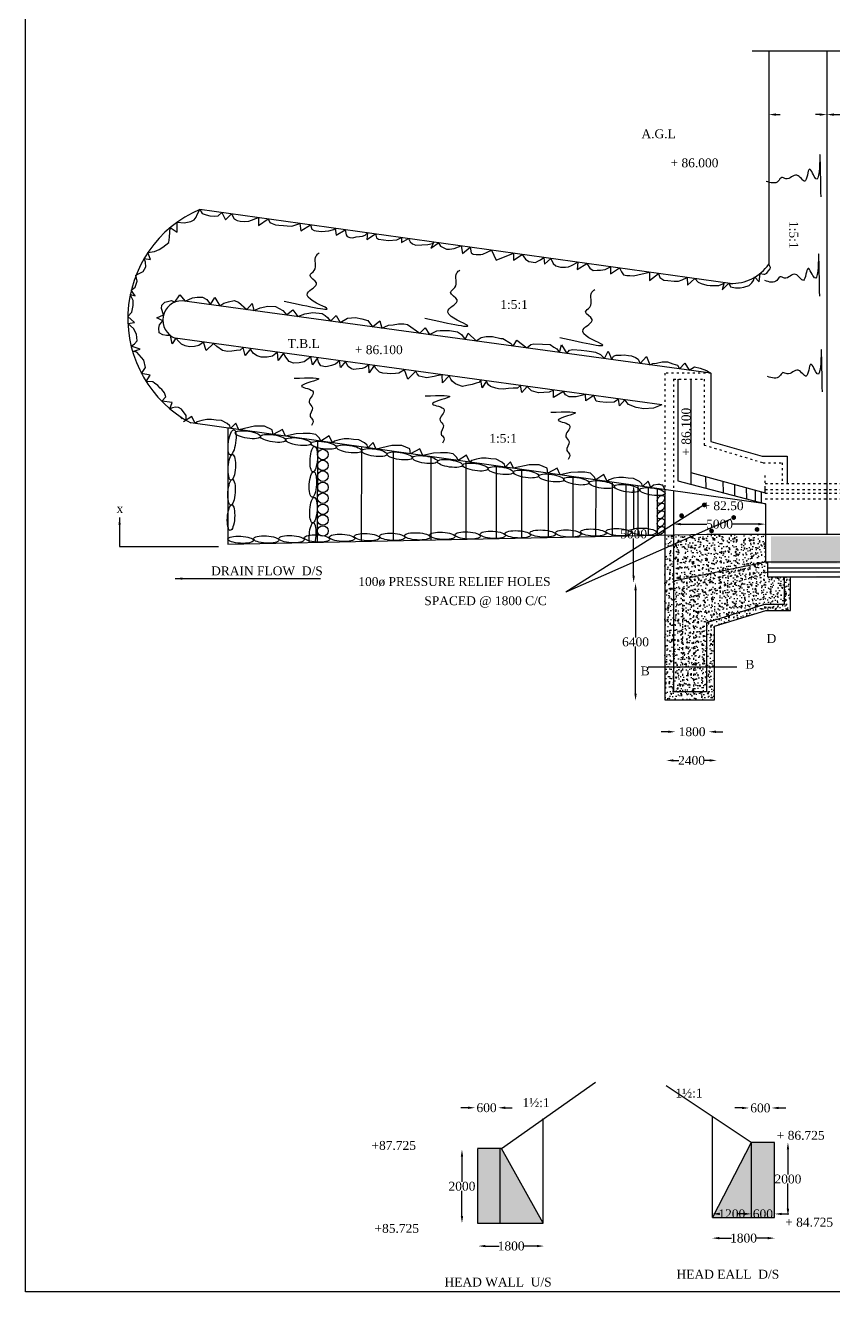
# Model space of a CAD drawing. Header units: millimetres. Extents: x 1411 to 180245, y 6908 to 115932.
# Drawn here: x 1411 to 46837, y 6908 to 78129 of the extents above; entities that cross this region are included whole.
import ezdxf

# ---------------------------------------------------------------- set-up
doc = ezdxf.new("R2010")
doc.units = ezdxf.units.MM
doc.header["$MEASUREMENT"] = 0
doc.header["$PDMODE"] = 66
doc.header["$PDSIZE"] = 170
doc.linetypes.add('ACAD_ISO03W100', pattern=[30, 12, -18])
for name, color, linetype in [('DOT LINE', 3, 'ACAD_ISO03W100'), ('DWG. LINE', 1, 'Continuous'), ('HATCH', 2, 'Continuous'), ('TEXT', 7, 'Continuous')]:
    doc.layers.add(name, color=color, linetype=linetype)
doc.layers.add('TITLE', color=7, linetype='Continuous', lineweight=30)
doc.styles.get("Standard").update_dxf_attribs({"font": 'TIMES.TTF', "height": 500})
doc.dimstyles.get("Standard").update_dxf_attribs({"dimtxt": 500, "dimasz": 400, "dimexe": 0.18, "dimexo": 0.0625, "dimgap": 0.09, "dimtad": 0, "dimtih": 1, "dimtoh": 1, "dimdec": 1, "dimzin": 0, "dimdsep": 46, "dimtxsty": 'Standard', "dimcen": 0.09, "dimse1": 1, "dimse2": 1, "dimclrd": 5, "dimclre": 5, "dimclrt": 4, "dimadec": 0, "dimazin": 0, "dimtfac": 1, "dimtdec": 1, "dimtofl": 0, "dimtmove": 0, "dimatfit": 3, "dimfxl": 1, "dimtolj": 1, "dimtzin": 0, "dimarcsym": 0})
pattern_1 = [(50, (0, 0), (573.8081, -50.2017), [60, -660]), (355, (0, 0), (-111.001, 601.7537), [48, -528]), (100.4514, (47.8, -4.2), (462.8075, 551.5516), [50.992, -560.9137]), (46.1842, (0, 160), (853.793, -132.415), [90, -990]), (96.6356, (71.15, 149), (747.73, 779.294), [76.488, -841.3704]), (351.1842, (0, 160), (747.7296, 779.295), [72, -792]), (21, (80, 120), (477.5256, -322.0951), [60, -660]), (326, (80, 120), (194.6523, 580.12), [48, -528]), (71.4514, (119.8, 93.16), (672.178, 258.0244), [50.992, -560.9137]), (37.5, (0, 0), (9.7279, 266.3151), [0, -521.6, 0, -536, 0, -530]), (7.5, (0, 0), (210.4556, 315.5294), [0, -305.6, 0, -509.6, 0, -202]), (327.5, (-178.4, 0), (427.05795, -18.0439), [0, -200, 0, -624, 0, -828]), (317.5, (-258.4, 0), (466.5489, 80.084), [0, -260, 0, -414.4, 0, -588])]

# ---------------------------------------------------------------- blocks, each defined once
blk = doc.blocks.new('*D30')
at = {"layer": 'Defpoints', "color": 0}
for p in [(46447, 73109), (51420, 73109), (51420, 73109)]:
    blk.add_point(p, dxfattribs=at)
at = {"layer": 'DWG. LINE', "color": 5, "lineweight": -2}
for p, q in [((46847, 73109), (48226, 73109)), ((51020, 73109), (49641, 73109))]:
    blk.add_line(p, q, dxfattribs=at)
at = {"layer": 'DWG. LINE', "color": 5}
for points in [[(46847, 73176), (46847, 73042), (46447, 73109)], [(51020, 73176), (51020, 73042), (51420, 73109)]]:
    blk.add_solid(points, dxfattribs=at)
at = {"layer": 'DWG. LINE', "color": 4, "insert": (48934, 73109), "char_height": 500, "attachment_point": 5}
blk.add_mtext('\\A1;5000', dxfattribs=at)
blk = doc.blocks.new('*D35')
at = {"layer": 'Defpoints', "color": 0}
for p in [(37845, 50170), (43003, 50168), (43003, 50076)]:
    blk.add_point(p, dxfattribs=at)
at = {"layer": 'DWG. LINE', "color": 5, "lineweight": -2}
for p, q in [((38245, 50077), (39717, 50076)), ((42603, 50076), (41132, 50076))]:
    blk.add_line(p, q, dxfattribs=at)
at = {"layer": 'DWG. LINE', "color": 5}
for points in [[(38245, 50143), (38245, 50010), (37845, 50077)], [(42603, 50142), (42603, 50009), (43003, 50076)]]:
    blk.add_solid(points, dxfattribs=at)
at = {"layer": 'DWG. LINE', "color": 4, "insert": (40424, 50076), "char_height": 500, "attachment_point": 5}
blk.add_mtext('\\A1;5000', dxfattribs=at)
blk = doc.blocks.new('*D36')
at = {"layer": 'Defpoints', "color": 0}
for p in [(35540, 52272), (35540, 46772), (35596, 46772)]:
    blk.add_point(p, dxfattribs=at)
at = {"layer": 'DWG. LINE', "color": 5, "lineweight": -2}
for p, q in [((35596, 51872), (35596, 49777)), ((35596, 47172), (35596, 49268))]:
    blk.add_line(p, q, dxfattribs=at)
at = {"layer": 'DWG. LINE', "color": 5}
for points in [[(35530, 51872), (35663, 51872), (35596, 52272)], [(35530, 47172), (35663, 47172), (35596, 46772)]]:
    blk.add_solid(points, dxfattribs=at)
at = {"layer": 'DWG. LINE', "color": 4, "insert": (35596, 49522), "char_height": 500, "attachment_point": 5}
blk.add_mtext('\\A1;5000', dxfattribs=at)
blk = doc.blocks.new('*D37')
at = {"layer": 'Defpoints', "color": 0}
for p in [(35594, 46756), (35594, 40144), (35704, 40144)]:
    blk.add_point(p, dxfattribs=at)
at = {"layer": 'DWG. LINE', "color": 5, "lineweight": -2}
for p, q in [((35704, 46356), (35704, 43705)), ((35704, 40544), (35704, 43196))]:
    blk.add_line(p, q, dxfattribs=at)
at = {"layer": 'DWG. LINE', "color": 5}
for points in [[(35637, 46356), (35771, 46356), (35704, 46756)], [(35637, 40544), (35771, 40544), (35704, 40144)]]:
    blk.add_solid(points, dxfattribs=at)
at = {"layer": 'DWG. LINE', "color": 4, "insert": (35704, 43450), "char_height": 500, "attachment_point": 5}
blk.add_mtext('\\A1;6400', dxfattribs=at)
blk = doc.blocks.new('*D38')
at = {"layer": 'Defpoints', "color": 0}
for p in [(37946, 38381), (39818, 38398), (39818, 38381)]:
    blk.add_point(p, dxfattribs=at)
at = {"layer": 'DWG. LINE', "color": 5, "lineweight": -2}
for p, q in [((37546, 38398), (37146, 38398)), ((40218, 38398), (40618, 38398))]:
    blk.add_line(p, q, dxfattribs=at)
at = {"layer": 'DWG. LINE', "color": 5}
for points in [[(37546, 38464), (37546, 38331), (37946, 38398)], [(40218, 38464), (40218, 38331), (39818, 38398)]]:
    blk.add_solid(points, dxfattribs=at)
at = {"layer": 'DWG. LINE', "color": 4, "insert": (38882, 38398), "char_height": 500, "attachment_point": 5}
blk.add_mtext('\\A1;1800', dxfattribs=at)
blk = doc.blocks.new('*D39')
at = {"layer": 'Defpoints', "color": 0}
for p in [(37430, 36730), (40273, 36786), (40273, 36730)]:
    blk.add_point(p, dxfattribs=at)
at = {"layer": 'DWG. LINE', "color": 5, "lineweight": -2}
for p, q in [((37830, 36786), (38134, 36786)), ((39873, 36786), (39569, 36786))]:
    blk.add_line(p, q, dxfattribs=at)
at = {"layer": 'DWG. LINE', "color": 5}
for points in [[(37830, 36853), (37830, 36719), (37430, 36786)], [(39873, 36853), (39873, 36719), (40273, 36786)]]:
    blk.add_solid(points, dxfattribs=at)
at = {"layer": 'DWG. LINE', "color": 4, "insert": (38852, 36786), "char_height": 500, "attachment_point": 5}
blk.add_mtext('\\A1;2400', dxfattribs=at)
blk = doc.blocks.new('*D53')
at = {"layer": 'Defpoints', "color": 0}
for p in [(26686, 17208), (27977, 17252), (27977, 17208)]:
    blk.add_point(p, dxfattribs=at)
at = {"layer": 'DWG. LINE', "color": 5, "lineweight": -2}
for p, q in [((26286, 17252), (25886, 17252)), ((28377, 17252), (28777, 17252))]:
    blk.add_line(p, q, dxfattribs=at)
at = {"layer": 'DWG. LINE', "color": 5}
for points in [[(26286, 17319), (26286, 17185), (26686, 17252)], [(28377, 17319), (28377, 17185), (27977, 17252)]]:
    blk.add_solid(points, dxfattribs=at)
at = {"layer": 'DWG. LINE', "color": 4, "insert": (27331, 17252), "char_height": 500, "attachment_point": 5}
blk.add_mtext('\\A1;600', dxfattribs=at)
blk = doc.blocks.new('*D54')
at = {"layer": 'Defpoints', "color": 0}
for p in [(25948, 14909), (26040, 14909), (26040, 10765)]:
    blk.add_point(p, dxfattribs=at)
at = {"layer": 'DWG. LINE', "color": 5, "lineweight": -2}
for p, q in [((25948, 14509), (25948, 13091)), ((25948, 11165), (25948, 12583))]:
    blk.add_line(p, q, dxfattribs=at)
at = {"layer": 'DWG. LINE', "color": 5}
for points in [[(25882, 14509), (26015, 14509), (25948, 14909)], [(25882, 11165), (26015, 11165), (25948, 10765)]]:
    blk.add_solid(points, dxfattribs=at)
at = {"layer": 'DWG. LINE', "color": 4, "insert": (25948, 12837), "char_height": 500, "attachment_point": 5}
blk.add_mtext('\\A1;2000', dxfattribs=at)
blk = doc.blocks.new('*D55')
at = {"layer": 'Defpoints', "color": 0}
for p in [(26866, 9404), (30560, 9474), (30560, 9404)]:
    blk.add_point(p, dxfattribs=at)
at = {"layer": 'DWG. LINE', "color": 5, "lineweight": -2}
for p, q in [((27266, 9474), (28031, 9474)), ((30160, 9474), (29394, 9474))]:
    blk.add_line(p, q, dxfattribs=at)
at = {"layer": 'DWG. LINE', "color": 5}
for points in [[(27266, 9540), (27266, 9407), (26866, 9474)], [(30160, 9540), (30160, 9407), (30560, 9474)]]:
    blk.add_solid(points, dxfattribs=at)
at = {"layer": 'DWG. LINE', "color": 4, "insert": (28712, 9474), "char_height": 500, "attachment_point": 5}
blk.add_mtext('\\A1;1800', dxfattribs=at)
blk = doc.blocks.new('*D56')
at = {"layer": 'Defpoints', "color": 0}
for p in [(40008, 9886), (43535, 9920), (43535, 9886)]:
    blk.add_point(p, dxfattribs=at)
at = {"layer": 'DWG. LINE', "color": 5, "lineweight": -2}
for p, q in [((40408, 9920), (41090, 9920)), ((43135, 9920), (42454, 9920))]:
    blk.add_line(p, q, dxfattribs=at)
at = {"layer": 'DWG. LINE', "color": 5}
for points in [[(40408, 9987), (40408, 9853), (40008, 9920)], [(43135, 9987), (43135, 9853), (43535, 9920)]]:
    blk.add_solid(points, dxfattribs=at)
at = {"layer": 'DWG. LINE', "color": 4, "insert": (41772, 9920), "char_height": 500, "attachment_point": 5}
blk.add_mtext('\\A1;1800', dxfattribs=at)
blk = doc.blocks.new('*D57')
at = {"layer": 'Defpoints', "color": 0}
for p in [(44182, 15308), (44182, 11175), (44268, 11175)]:
    blk.add_point(p, dxfattribs=at)
at = {"layer": 'DWG. LINE', "color": 5, "lineweight": -2}
for p, q in [((44268, 14908), (44268, 13496)), ((44268, 11575), (44268, 12987))]:
    blk.add_line(p, q, dxfattribs=at)
at = {"layer": 'DWG. LINE', "color": 5}
for points in [[(44201, 14908), (44335, 14908), (44268, 15308)], [(44201, 11575), (44335, 11575), (44268, 11175)]]:
    blk.add_solid(points, dxfattribs=at)
at = {"layer": 'DWG. LINE', "color": 4, "insert": (44268, 13242), "char_height": 500, "attachment_point": 5}
blk.add_mtext('\\A1;2000', dxfattribs=at)
blk = doc.blocks.new('*D84')
at = {"layer": 'Defpoints', "color": 0}
for p in [(42089, 17210), (43348, 17240), (43348, 17210)]:
    blk.add_point(p, dxfattribs=at)
at = {"layer": 'DWG. LINE', "color": 5, "lineweight": -2}
for p, q in [((41689, 17240), (41289, 17240)), ((43748, 17240), (44148, 17240))]:
    blk.add_line(p, q, dxfattribs=at)
at = {"layer": 'DWG. LINE', "color": 5}
for points in [[(41689, 17307), (41689, 17173), (42089, 17240)], [(43748, 17307), (43748, 17173), (43348, 17240)]]:
    blk.add_solid(points, dxfattribs=at)
at = {"layer": 'DWG. LINE', "color": 4, "insert": (42718, 17240), "char_height": 500, "attachment_point": 5}
blk.add_mtext('\\A1;600', dxfattribs=at)
blk = doc.blocks.new('*D85')
at = {"layer": 'Defpoints', "color": 0}
for p in [(40022, 11285), (40022, 11082), (42205, 11082)]:
    blk.add_point(p, dxfattribs=at)
at = {"layer": 'DWG. LINE', "color": 5, "lineweight": -2}
for p, q in [((40422, 11285), (40432, 11285)), ((41805, 11285), (41795, 11285))]:
    blk.add_line(p, q, dxfattribs=at)
at = {"layer": 'DWG. LINE', "color": 5}
for points in [[(40422, 11351), (40422, 11218), (40022, 11285)], [(41805, 11351), (41805, 11218), (42205, 11285)]]:
    blk.add_solid(points, dxfattribs=at)
at = {"layer": 'DWG. LINE', "color": 4, "insert": (41114, 11285), "char_height": 500, "attachment_point": 5}
blk.add_mtext('\\A1;1200', dxfattribs=at)
blk = doc.blocks.new('*D86')
at = {"layer": 'Defpoints', "color": 0}
for p in [(42205, 11229), (43518, 11281), (43518, 11229)]:
    blk.add_point(p, dxfattribs=at)
at = {"layer": 'DWG. LINE', "color": 5, "lineweight": -2}
for p, q in [((41805, 11281), (41405, 11281)), ((43918, 11281), (44318, 11281))]:
    blk.add_line(p, q, dxfattribs=at)
at = {"layer": 'DWG. LINE', "color": 5}
for points in [[(41805, 11347), (41805, 11214), (42205, 11281)], [(43918, 11347), (43918, 11214), (43518, 11281)]]:
    blk.add_solid(points, dxfattribs=at)
at = {"layer": 'DWG. LINE', "color": 4, "insert": (42861, 11281), "char_height": 500, "attachment_point": 5}
blk.add_mtext('\\A1;600', dxfattribs=at)

msp = doc.modelspace()

# ---------------------------------------------------------------- hatches: boundary and pattern name
at = {"layer": 'HATCH'}
h = msp.add_hatch(dxfattribs=at)
h.set_pattern_fill('AR-CONC', color=256, scale=80, style=0)
h.set_pattern_definition(pattern_1)
h.paths.add_polyline_path([(44410.5, 47083), (43133, 47106.5), (43133, 47961.53), (43002.73, 47961.53), (43002.73, 49505.5), (37342, 49455.96), (37342, 40198.5), (40137, 40198.5), (40137, 44329), (43034.5, 45225.5), (44410.5, 45225.5), (44410.5, 47112.5)])
h = msp.add_hatch(dxfattribs=at)
h.set_pattern_fill('AR-CONC', color=256, scale=80, style=0)
h.set_pattern_definition([(50, (312.54, -109.97), (573.8081, -50.2017), [60, -660]), (355, (312.54, -109.97), (-111.001, 601.7537), [48, -528]), (100.4514, (360.36, -114.15), (462.8075, 551.5516), [50.992, -560.9137]), (46.1842, (312.54, 50), (853.793, -132.415), [90, -990]), (96.6356, (383.7, 39), (747.73, 779.294), [76.488, -841.3704]), (351.1842, (312.5, 50), (747.7296, 779.295), [72, -792]), (21, (392.54, 10.03), (477.5256, -322.0951), [60, -660]), (326, (392.54, 10.03), (194.6523, 580.12), [48, -528]), (71.4514, (432.33, -16.8), (672.178, 258.0244), [50.992, -560.9137]), (37.5, (312.54, -109.97), (9.7279, 266.3151), [0, -521.6, 0, -536, 0, -530]), (7.5, (312.54, -109.97), (210.4556, 315.5294), [0, -305.6, 0, -509.6, 0, -202]), (327.5, (134.14, -109.97), (427.05795, -18.0439), [0, -200, 0, -624, 0, -828]), (317.5, (54.14, -109.97), (466.5489, 80.084), [0, -260, 0, -414.4, 0, -588])])
h.paths.add_polyline_path([(43315.63, 49395.53), (43315.27, 47851.56), (97894.54, 47851.53), (97894.54, 49395.53)])
h = msp.add_hatch(dxfattribs=at)
h.set_pattern_fill('AR-CONC', color=256, scale=80, style=0)
h.set_pattern_definition(pattern_1)
edge = h.paths.add_edge_path()
edge.add_line((43002.73, 47961.53), (97608, 47961.5))
edge.add_line((43133, 47106.5), (98157, 47106.5))
h = msp.add_hatch(dxfattribs=at)
h.set_pattern_fill('AR-CONC', color=256, scale=80, style=0)
h.set_pattern_definition(pattern_1)
h.paths.add_polyline_path([(28076, 14967), (26818.5, 14967), (26818.5, 10759), (28076, 10759)])
h.paths.add_polyline_path([(28161.5, 14967), (28076, 14967), (28076, 10759), (30517.5, 10759)])
h.paths.add_polyline_path([(42205, 15292.5), (40022, 11082), (42205, 11082)])
h.paths.add_polyline_path([(43517.5, 15292.5), (42205, 15292.5), (42205, 11082), (43517.5, 11082)])
h.paths.add_polyline_path([(51276.5, 22094.5), (50125.5, 22094.5), (50125.5, 13262.5), (51276.5, 13262.5)])
h.paths.add_polyline_path([(51276.5, 22094.5), (51276.5, 13262.5), (54602, 13262.5)])
h.paths.add_polyline_path([(55211, 13262.5), (50125.5, 13262.5), (49622.5, 13262.5), (49622.5, 12005), (55211, 12005)])
h.paths.add_polyline_path([(67358, 16537.88), (65589.17, 17010.46), (64420.5, 13460.5), (67358, 13460.5)])
h.paths.add_polyline_path([(68639.5, 16195.5), (67358, 16537.88), (67358, 13460.5), (68639.5, 13460.5)])
h.paths.add_polyline_path([(68639.5, 18843), (67358, 19159.24), (67358, 16840.48), (68639.5, 16516.5)])
h.paths.add_polyline_path([(67358, 19159.24), (66376.31, 19401.5), (65673.41, 17266.36), (67358, 16840.48)])
h.paths.add_polyline_path([(67358, 22383.5), (66469.28, 19683.9), (67358, 19465.26)])
h.paths.add_polyline_path([(68639.5, 22383.5), (67358, 22383.5), (67358, 19465.26), (68639.5, 19150)])
h.paths.add_polyline_path([(69419, 13457.5), (68639.5, 13457.5), (68639.5, 13460.5), (63872, 13460.5), (63872, 12093), (69419, 12093)])
h.paths.add_polyline_path([(40306.63, 11664.09), (41920.37, 11664.09), (41920.37, 10905.44), (40306.63, 10905.44)], flags=9)
h.paths.add_polyline_path([(42211.56, 11660), (43510.94, 11660), (43510.94, 10901.35), (42211.56, 10901.35)], flags=9)
h.paths.add_polyline_path([(65794.8, 13393.33), (67479.2, 13393.33), (67479.2, 12634.67), (65794.8, 12634.67)], flags=24)

# ---------------------------------------------------------------- linework, layer by layer
at = {"layer": 'DOT LINE', "ltscale": 10}
for p, q in [((39938, 58570), (37342, 58570)), ((37845, 58234.5), (39554.5, 58234.5)), ((39554.5, 58234.5), (39554.5, 54526)), ((39554.5, 54526), (42869, 53528.5)), ((42869, 53528.5), (43937, 53528.5)), ((43937, 53528.5), (43937, 52358))]:
    msp.add_line(p, q, dxfattribs=at)
for points in [[(37342, 58570), (37342, 52018.43)], [(37845, 58234.5), (37845, 51947.62)], [(42990, 52091), (42990, 52948)], [(42990, 52358), (98203.5, 52358)], [(42990, 52031), (98203.5, 52031)], [(42990, 51814), (98203.5, 51814)], [(42990, 51491.5), (98203.5, 51491.5)], [(38356.5, 40635), (38356.5, 46444), (43002.73, 47961.53)], [(38972, 40635), (38972, 46039.5), (43133, 47394.5)]]:
    msp.add_lwpolyline(points, dxfattribs=at)
at = {"layer": 'DWG. LINE', "color": 5}
for p, q in [((43598, 73109), (43835.39, 73109)), ((46047, 73109), (45809.61, 73109))]:
    msp.add_line(p, q, dxfattribs=at)
at = {"layer": 'DWG. LINE'}
for p, q in [((44064, 47094), (44064, 45553.5)), ((44410.5, 45225.5), (44410.5, 47112.5)), ((42944, 45553.5), (39697.5, 44522.5)), ((40137, 44329), (43034.5, 45225.5)), ((44064, 45553.5), (42944, 45553.5)), ((43034.5, 45225.5), (44410.5, 45225.5)), ((39697.5, 44522.5), (39697.5, 40635)), ((40137, 40198.5), (40137, 44329)), ((39697.5, 40635), (37845, 40635)), ((37342, 40198.5), (40137, 40198.5))]:
    msp.add_line(p, q, dxfattribs=at)
for points in [[(42250, 76697), (48639.5, 76697), (48560, 76933.5), (49009.5, 76495.5), (49194.5, 76707), (57406.5, 76707), (57560.5, 77039), (57922.5, 76509), (58173, 76739), (68353, 76739), (68467, 76984), (68878.5, 76504), (69107, 76734), (102469, 76734)], [(43198, 76697), (43198, 64697.5)], [(46447, 76720.37), (46447, 49505.5)], [(41013.5, 63616.5), (11211.5, 67776.5)], [(39938, 58570), (10231, 62641)], [(37185, 56776.5), (9837, 60531)], [(39938, 58570), (39938, 54716.5), (42814, 53899.5), (44225.5, 53899.5), (44225.5, 52358)], [(38084, 58234.5), (38084, 52517), (43003.5, 51221.5)], [(38803, 58234.5), (38803, 52327.66)], [(43003.5, 51221.5), (10708, 55767.5)], [(12792.08, 55474.14), (12792.08, 48942.5), (39710.5, 49505.5)], [(17829.6, 54765.04), (17818.93, 49047.64)], [(20293.41, 54418.23), (20289.23, 49099.3)], [(22090.65, 54165.25), (22084.86, 49136.86)], [(24189.86, 53869.76), (24189.54, 49180.88)], [(26172.02, 53590.74), (26173.01, 49222.36)], [(27866.71, 53352.19), (27866.52, 49257.78)], [(29287.13, 53152.25), (29289.34, 49287.54)], [(30797.79, 52939.61), (30794.95, 49319.03)], [(32182.15, 52744.74), (32180.96, 49348.02)], [(38803, 52975), (42990, 51844.5), (42990, 52091)], [(39641.9, 52748.5), (39645.18, 52105.88)], [(33462.4, 52564.53), (33461.48, 49374.8)], [(34397.93, 52432.84), (34396.39, 49394.36)], [(35158.3, 52325.81), (35156.43, 49410.25)], [(35832.2, 52230.95), (35831.43, 49424.37)], [(36414.13, 52149.04), (36417.81, 49436.63)], [(36916.43, 52078.33), (36915.87, 49447.05)], [(37342, 52018.43), (37342, 40198.5)], [(40616.4, 52485.38), (40619.65, 51849.26)], [(41256.5, 52312.55), (41259.73, 51680.7)], [(41928.82, 52131.02), (41932.02, 51503.66)], [(42429.17, 51995.92), (42432.36, 51371.9)], [(37845, 51947.62), (37845, 40635)], [(42767.98, 51904.45), (42771.26, 51261.83)], [(43003.5, 51221.5), (43002.73, 47961.53)], [(39710.5, 49505.5), (143749, 49505.5)], [(37845, 46882), (43002.73, 47961.53)], [(43002.73, 47961.53), (97608, 47961.5)], [(43133, 47106.5), (43133, 47961.53)], [(43133, 47614), (98157, 47614)], [(43133, 47394.5), (98157, 47394.5)], [(43133, 47106.5), (98157, 47106.5)], [(36418.84, 42044.99), (41392.73, 42044.99)], [(28161.5, 14967), (33455.5, 18684.5)], [(42205, 15292.5), (37432, 18487)], [(30517.5, 10759), (30517.5, 16645)], [(40022, 11082), (43517.5, 11082), (43517.5, 15292.5), (42205, 15292.5), (40022, 11082), (40022, 16722.5)], [(26818.5, 14939), (26818.5, 10759), (30517.5, 10759), (28161.5, 14967), (26818.5, 14967)], [(28076, 14967), (28076, 10759)], [(42205, 15292.5), (42205, 11082)]]:
    msp.add_lwpolyline(points, dxfattribs=at)
for centre, radius, start, end in [((13835.9, 61651.41), 6663.64, 113.1935133, 242.0048315), ((41119.74, 66149.54), 2535.27, 267.5982788, 325.0587418), ((10229.49, 61549.5), 1091.5, 89.9206552, 248.9253007)]:
    msp.add_arc(centre, radius, start, end, dxfattribs=at)
at = {"layer": 'DWG. LINE', "color": 5}
for points in [[(43598, 73175.67), (43598, 73042.33), (43198, 73109)], [(46047, 73175.67), (46047, 73042.33), (46447, 73109)]]:
    msp.add_solid(points, dxfattribs=at)
at = {"layer": 'HATCH'}
for p, q in [((10231.88, 55991.88), (10021.38, 56204.38)), ((10759.38, 56122.38), (10307.29, 55823.91)), ((10956.05, 55732.58), (10759.38, 56122.38)), ((11067.38, 55828.88), (10956.05, 55732.58)), ((11323.88, 55911.88), (11067.38, 55828.88)), ((11605.88, 55953.38), (11323.88, 55911.88)), ((11879.88, 55955.88), (11605.88, 55953.38)), ((12132.38, 55929.38), (11879.88, 55955.88)), ((12437.38, 55902.38), (12132.38, 55929.38)), ((12761.38, 55736.88), (12437.38, 55902.38)), ((12898.38, 55606.38), (12761.38, 55736.88)), ((12940.15, 55453.3), (12898.38, 55606.38)), ((13248.38, 55758.38), (12940.15, 55453.3)), ((13410.01, 55387.16), (13248.38, 55758.38)), ((14290.26, 55592.42), (13410.01, 55387.16)), ((14851.76, 55592.42), (14290.26, 55592.42)), ((15291.26, 55388.42), (14851.76, 55592.42)), ((15337.52, 55115.84), (15291.26, 55388.42)), ((15862.26, 55390.92), (15337.52, 55115.84)), ((16025.26, 55019.03), (15862.26, 55390.92)), ((16628.76, 55151.92), (16025.26, 55019.03)), ((17017.76, 55178.42), (16628.76, 55151.92)), ((17408.26, 55173.42), (17017.76, 55178.42)), ((17739.76, 55117.92), (17408.26, 55173.42)), ((17950.26, 54905.42), (17739.76, 55117.92)), ((18025.66, 54737.45), (17950.26, 54905.42)), ((18477.76, 55035.92), (18025.66, 54737.45)), ((18674.42, 54646.13), (18477.76, 55035.92)), ((19324.26, 54866.92), (19042.26, 54825.42)), ((19598.26, 54869.42), (19324.26, 54866.92)), ((19850.76, 54842.92), (19598.26, 54869.42)), ((20155.76, 54815.92), (19850.76, 54842.92)), ((18785.76, 54742.42), (18674.42, 54646.13)), ((19042.26, 54825.42), (18785.76, 54742.42)), ((20479.76, 54650.42), (20155.76, 54815.92)), ((20616.76, 54519.92), (20479.76, 54650.42)), ((20658.52, 54366.84), (20616.76, 54519.92)), ((20966.76, 54671.92), (20658.52, 54366.84)), ((21128.39, 54300.7), (20966.76, 54671.92)), ((22008.63, 54505.96), (21128.39, 54300.7)), ((22570.13, 54505.96), (22008.63, 54505.96)), ((23009.63, 54301.96), (22570.13, 54505.96)), ((23055.89, 54029.38), (23009.63, 54301.96)), ((23580.63, 54304.46), (23055.89, 54029.38)), ((23743.63, 53932.57), (23580.63, 54304.46)), ((24347.13, 54065.46), (23743.63, 53932.57)), ((24736.13, 54091.96), (24347.13, 54065.46)), ((25126.63, 54086.96), (24736.13, 54091.96)), ((25458.13, 54031.46), (25126.63, 54086.96)), ((25668.63, 53818.96), (25458.13, 54031.46)), ((25744.03, 53650.99), (25668.63, 53818.96)), ((26196.13, 53949.46), (25744.03, 53650.99)), ((26392.79, 53559.67), (26196.13, 53949.46)), ((26504.13, 53655.96), (26392.79, 53559.67)), ((26760.63, 53738.96), (26504.13, 53655.96)), ((27042.63, 53780.46), (26760.63, 53738.96)), ((27316.63, 53782.96), (27042.63, 53780.46)), ((27569.13, 53756.46), (27316.63, 53782.96)), ((27874.13, 53729.46), (27569.13, 53756.46)), ((28198.13, 53563.96), (27874.13, 53729.46)), ((28335.13, 53433.46), (28198.13, 53563.96)), ((28376.89, 53280.38), (28335.13, 53433.46)), ((28685.13, 53585.46), (28376.89, 53280.38)), ((28846.76, 53214.24), (28685.13, 53585.46)), ((29727, 53419.5), (28846.76, 53214.24)), ((30288.5, 53419.5), (29727, 53419.5)), ((30728, 53215.5), (30288.5, 53419.5)), ((30774.26, 52942.92), (30728, 53215.5)), ((31299, 53218), (30774.26, 52942.92)), ((31462, 52846.11), (31299, 53218)), ((32065.5, 52979), (31462, 52846.11)), ((32454.5, 53005.5), (32065.5, 52979)), ((32845, 53000.5), (32454.5, 53005.5)), ((33176.5, 52945), (32845, 53000.5)), ((33387, 52732.5), (33176.5, 52945)), ((33462.4, 52564.53), (33387, 52732.5)), ((33914.5, 52863), (33462.4, 52564.53)), ((34111.16, 52473.21), (33914.5, 52863)), ((34222.5, 52569.5), (34111.16, 52473.21)), ((34479, 52652.5), (34222.5, 52569.5)), ((34761, 52694), (34479, 52652.5)), ((35035, 52696.5), (34761, 52694)), ((35287.5, 52670), (35035, 52696.5)), ((35592.5, 52643), (35287.5, 52670)), ((35916.5, 52477.5), (35592.5, 52643)), ((36053.5, 52347), (35916.5, 52477.5)), ((36095.26, 52193.92), (36053.5, 52347)), ((36403.5, 52499), (36095.26, 52193.92)), ((36565.13, 52127.78), (36403.5, 52499)), ((36710, 52262.5), (36565.13, 52127.78)), ((36965, 52302.5), (36710, 52262.5)), ((37070, 52297), (36965, 52302.5)), ((37178.5, 52269), (37070, 52297)), ((37237.5, 52269), (37178.5, 52269)), ((37342, 52018.43), (37237.5, 52269))]:
    msp.add_line(p, q, dxfattribs=at)
for points in [[(10445.17, 55914.94), (10449.5, 56190.5), (10187, 56541.5), (10027, 56630.5), (9840.5, 56648), (9684.5, 56626), (9533.18, 56563.12), (9662.5, 56923.5), (9079.12, 56984.8), (9297, 57228), (9239.5, 57454.5), (9088, 57641), (8986, 57721), (8857, 57868), (8674.5, 57996.5), (8581, 58081), (8193.13, 58106.93), (8434, 58460.5), (7935.03, 58555.63), (8161.5, 58893.5), (8077, 59302.5), (7681, 59755.5), (7440.62, 59779.35), (7863, 59915.5), (7356.87, 60093.71), (7552, 60215), (7703, 60388.5), (7658.5, 60761.5), (7485, 61073), (7178.97, 61352.14), (7547.5, 61419.5), (7172.94, 61746.95), (7394.99, 62000.95), (7471.5, 62364.5), (7467, 62658), (7309.31, 62995.98), (7591.5, 62913), (7363.9, 63238.04), (7589.9, 63396.29), (7689, 63749.5), (7626.73, 64070.17), (8037.5, 64282.5), (8185, 64548.5), (8158.5, 64803.5), (8079.39, 65008.02), (8451.5, 64959), (8296.57, 65355.47), (8678, 65408.5), (8924.5, 65514), (9132, 65661.5), (9470, 65918), (9512.5, 66206.5), (9554.64, 66757.78), (9935, 66503), (9935.77, 67054.48), (10343.5, 67014.5), (10702.5, 67092), (10896, 67193.5), (11016, 67331), (11068.5, 67492.5), (11211.5, 67776.5), (11350, 67542), (11579, 67475), (11786.5, 67422), (12029.5, 67404.5), (12254.5, 67408), (12447.25, 67604), (12660, 67197.5), (12988.62, 67528.44), (13146.5, 67243), (13322.5, 67148.5), (13488, 67123.5), (13748.5, 67099), (13963, 67106), (14522.56, 67314.32), (14522.56, 66862.5), (15049.71, 67240.73), (15154.5, 67049), (15281.5, 66982.5), (15464.5, 66901.5), (15665, 66887.5), (15918.5, 66870), (16133, 66845.5), (16390, 66827.5), (16829.34, 66992.32), (16884, 66567), (17431.49, 66908.26), (17506.5, 66669), (17647.5, 66591.5), (17749.5, 66567), (17897.5, 66546), (18052.5, 66542), (18475.5, 66573.5), (18669, 66623), (18757, 66651), (18829.89, 66713.06), (18887.5, 66331), (19387.25, 66635.26), (19444, 66355), (19493.5, 66260.5), (19652, 66190), (19824.5, 66169), (20011, 66225), (20187, 66260.5), (20359.5, 66278), (20517.5, 66330.5), (20644.8, 66459.72), (20607, 66091.5), (21080.24, 66398.94), (21145.5, 66168.5), (21251, 66102), (21532.5, 66059.5), (21828.5, 66031.5), (22286, 66059.5), (22556.37, 66192.89), (22556.37, 65919), (22934.45, 66140.12), (23036.5, 65958), (23160, 65835), (23364, 65757.5), (24037.5, 65806), (24287.5, 65851.5), (24370.48, 65939.67), (24206.5, 65598.5), (24634.29, 65902.84), (24734.5, 65714.5), (24854, 65644), (24998.5, 65577), (25086.5, 65542), (25252, 65538.5), (25501.5, 65573.5), (25908.93, 65724.92), (25971, 65296), (26405.14, 65655.65), (26474.5, 65341.5), (26573, 65268), (26745.5, 65232.5), (27003, 65239), (27112, 65267.5), (27615.72, 65486.67), (27861.61, 64921.53), (28847.74, 65314.69), (28847.74, 64922.5), (29326.21, 65247.9), (29515.37, 64969.77), (29697, 64837.5), (30084, 64795.5), (30207, 64869), (30355, 64943), (30546.61, 65077.55), (30591.5, 64696.5), (30950.18, 65021.22), (31080.5, 64731.5), (31214.5, 64598), (31479, 64520.5), (31774.5, 64520.5), (31936.5, 64555.5), (32102, 64615.5), (32463.59, 64809.96), (32426.5, 64404.5), (32973.51, 64738.79), (33142.27, 64462.64), (33328, 64345), (33553, 64352), (33729, 64355.5), (33996.5, 64401), (34304.61, 64552.98), (34304.61, 64148), (34803.2, 64483.38), (34920, 64256.5), (35032.5, 64088), (35219, 64067), (35374, 64060), (35592.5, 64042), (36481.41, 64249.12), (36491, 63777.5), (36994.91, 64177.45), (37069, 63949.5), (37287.5, 63794.5), (37519.5, 63773.5), (37878.5, 63735), (38125, 63735), (38322, 63815.5), (38600.56, 63953.32), (38618.5, 63513.5), (39036.37, 63892.48), (39228, 63682), (39386.5, 63604.5), (39707, 63513), (39897, 63495.5), (40118.5, 63492), (40379, 63506), (40615, 63597.5), (40676.88, 63663.49), (40579.5, 63256.5), (40950.38, 63625.31), (41038, 63425), (41323, 63372.5), (41583.5, 63372.5), (41784, 63400.5), (42084.5, 63506), (42232, 63639.5), (42327.5, 63769.5), (42387, 63991), (42644, 63703)], [(42644, 63703), (42711.12, 64175.94), (42905.5, 64125), (42977, 64125), (43003.5, 64158), (43076, 64187), (43124.5, 64249.5), (43176, 64315.5), (43264, 64428), (43285.5, 64506.5), (43198, 64697.5)], [(37185, 56776.5), (36712.5, 56595.5), (36162.5, 56554.5), (35738, 56642.5), (35307.5, 56802.5), (35094.08, 57063.55), (34792.5, 56727), (34751.58, 57110.57), (34496, 56928), (34059.5, 56912.5), (33687.5, 56954), (33496, 56994.5), (33355.36, 57302.26), (32917.5, 57007), (32896.83, 57365.21), (32370, 57240), (31964.5, 57243), (31763.5, 57346.5), (31655.29, 57535.65), (31094, 57189.5), (31099.46, 57611.96), (30851, 57488.5), (30251, 57451), (29848.5, 57570), (29606.44, 57816.93), (29310, 57479), (29232.36, 57868.29), (29065, 57727), (28820, 57717.5), (28556, 57699), (28260.5, 57673.5), (28009, 57683), (27858.5, 57727), (27555, 57815.5), (27445, 57912.5), (27360.5, 58019.5), (27335.78, 58128.66), (27087, 57740), (27010.24, 58173.35), (26898.5, 58035), (26751, 58006.5), (26521.5, 57931.5), (26226, 57881), (25971.5, 57824.5), (25718.5, 57903.5), (25589.5, 57960), (25413.5, 58095), (25325.5, 58233), (25221.24, 58418.96), (24860.5, 58016.5), (24835.06, 58471.97), (24540, 58415.5), (24395.5, 58377.5), (23955.5, 58308.5), (23880, 58318), (23546, 58400), (23439.5, 58528.5), (23353.14, 58675.42), (22908.5, 58221), (22715.47, 58762.97), (22398, 58567), (22216, 58548), (21930, 58532.5), (21754, 58538.5), (21499.5, 58557.5), (21317, 58620.5), (21113, 58830.5), (21005.7, 58997.69), (20728, 58579.5), (20707.8, 59038.59), (20508, 58884), (20348, 58834), (20005.5, 58793), (19873.5, 58765), (19738.5, 58815), (19553, 58950), (19397.49, 59218.48), (19128.2, 58883.22), (19061.58, 59264.59), (18844.5, 59075.5), (18621.5, 59000.5), (18389, 58944), (18279, 58919), (18021.5, 58972), (17883, 59176), (17825.33, 59434.31), (17542.5, 59038.5), (17459.38, 59484.55), (17077.5, 59201.5), (16801, 59142), (16483.5, 59129.5), (16229, 59214), (16055.5, 59475.5), (15913.37, 59696.8), (15612.5, 59284), (15577.66, 59742.89), (15294, 59516), (14992.5, 59472.5), (14665.5, 59472.5), (14442.5, 59532), (14226, 59667), (14103, 59861.5), (14081.27, 59948.32), (13769, 59561), (13642.88, 60008.51), (13489.5, 59856), (13285, 59846.5), (13018, 59799.5), (12779, 59780.5), (12490, 59837), (12490, 59837), (12181, 60063.5), (11990.26, 60235.39), (11568.5, 59847), (11431.79, 60312.06), (11168.5, 60126.5), (10914, 60070), (10631, 60051), (10401.5, 60098), (10194.5, 60192.5), (10037, 60349.5), (9871.52, 60526.26), (9664, 60218), (9570.54, 60679.34), (9346.5, 60679.34), (9130, 60729.5), (8925.5, 60836.5), (8913, 61101), (8957, 61292.5), (9138.95, 61503.65), (8796.5, 61677), (9176.85, 61838.19), (9067, 62196), (9085.5, 62381.5), (9246, 62560), (9620, 62651), (9804.86, 62555.02), (10095, 62975.5), (10389.83, 62619.23), (10802.5, 62803), (11060, 62847), (11365, 62847), (11610, 62715), (11811.21, 62424.45), (12057.5, 62815), (12337.67, 62352.3), (12566.5, 62504.5), (12821, 62579.5), (13151, 62645.5), (13389.5, 62561), (13857.03, 62144.1), (14155.76, 62479.11), (14249.91, 62090.26), (14607, 62240), (15032.5, 62328), (15466, 62321.5), (15887, 62089.5), (16016, 61942), (16088.45, 61838.3), (16452.5, 62127), (16732.68, 61750.02), (17120, 61894.5), (17566, 61969.5), (18089, 61916), (18255.5, 61818.5), (18387.5, 61702.5), (18560.97, 61499.47), (18884, 61818.5), (19103.81, 61425.08), (19521.54, 61658.48), (19959.5, 61690), (20321, 61630.5), (20651, 61520.5), (20926.82, 61175.26), (21340.3, 61505.6), (21447.18, 61103.95), (21812, 61259), (22079.5, 61290.5), (22378, 61344), (22689, 61334.5), (22893, 61306.5), (23585.71, 60810.89), (23875, 61108), (24118.76, 60737.84), (24545, 60941.5), (24727.5, 60970), (25054.5, 60970), (25246, 60960.5), (25704.5, 60891.5), (25924.5, 60750), (26129.43, 60462.31), (26296.5, 60809), (26744.09, 60378.07), (27029, 60579.5), (27299.5, 60633), (27664, 60620.5), (28135.5, 60523), (28239, 60510.5), (28683, 60259), (28833.03, 60091.81), (29032, 60425.5), (29591.91, 59987.81), (29821.5, 60174), (29994.5, 60211.5), (30469, 60196), (30907, 60170.5), (31114.5, 60035.5), (31271.5, 59941.5), (31424.97, 59736.61), (31542, 60164.5), (31847.88, 59678.66), (31995, 59863), (32177, 59900.5), (32654.5, 59856.5), (32970.5, 59824.5), (33222, 59777), (33445, 59746), (33734, 59623.5), (33957.62, 59389.54), (34158.5, 59802.5), (34365.39, 59333.66), (34457, 59523), (34620, 59573), (34903, 59573), (35066.5, 59592), (35310.5, 59557), (35474, 59532), (35700, 59447.5), (35844.5, 59347), (35966.96, 59114.19), (36316, 59500.5), (36513.96, 59039.22), (36670.36, 59106.35), (36885, 59130.5), (37192.5, 59212), (37500.5, 59202.5), (37804, 59098), (38061.5, 59010), (38166.34, 58812.79), (38479.5, 59120), (38707.84, 58738.58), (39016, 58923.06), (39340.5, 58844), (39690, 58717.5), (39938, 58570)]]:
    msp.add_lwpolyline(points, dxfattribs=at)
at = {"layer": 'HATCH', "const_width": 132.5}
for points in [[(39504.25, 51159, 1), (39637.75, 51159, 1)], [(38225.25, 50551, 1), (38358.75, 50551, 1)], [(41154.75, 50448, 1), (41288.25, 50448, 1)], [(42467.25, 49775.5, 1), (42600.75, 49775.5, 1)], [(39906.25, 49696, 1), (40039.75, 49696, 1)]]:
    msp.add_lwpolyline(points, format="xyb", close=True, dxfattribs=at)
at = {"layer": 'HATCH'}
for centre in [(18129, 53988.5), (18129, 53379), (18129, 52773.5), (18129, 52143.5), (18129, 51532.5), (18129, 50912.5), (18129, 50308), (18129, 49690)]:
    msp.add_circle(centre, 295.61, dxfattribs=at)
for centre, major_axis in [((13029.25, 54676.76), (102.7, 710.95)), ((13914.81, 55105.1), (710.95, -102.7)), ((15336.42, 54899.51), (710.95, -102.7)), ((16756.05, 54714.67), (710.95, -102.7)), ((17618.7, 53732.18), (44.73, 716.94)), ((18177.7, 54509.67), (710.95, -102.7)), ((19599.38, 54305.1), (710.95, -102.7)), ((21021.09, 54101.04), (710.95, -102.7)), ((22442.01, 53910.17), (710.95, -102.7)), ((13013.5, 53269), (44.73, 716.94)), ((23863.77, 53707.47), (710.95, -102.7)), ((25282.47, 53487.75), (710.95, -102.7)), ((26704.24, 53287.65), (710.95, -102.7)), ((17570.65, 52303.13), (44.73, 716.94)), ((28125.95, 53089.65), (710.95, -102.7)), ((29547.38, 52895), (710.95, -102.7)), ((30965.36, 52673.27), (710.95, -102.7)), ((32380.5, 52501), (710.95, -102.7)), ((13000.89, 51859.82), (44.73, 716.94)), ((33806, 52299.5), (710.95, -102.7)), ((35226, 52086), (710.95, -102.7)), ((36651, 51908), (710.95, -102.7)), ((17599.51, 50864.58), (44.73, 716.94)), ((12969.03, 50437.3), (44.73, 716.94)), ((36157.59, 49649.75), (717.22, -39.98)), ((13505.67, 49198.75), (717.22, -39.98)), ((14945.09, 49207.25), (717.22, -39.98)), ((16368.59, 49232.75), (717.22, -39.98)), ((17805.59, 49271.75), (717.22, -39.98)), ((19208.59, 49306.75), (717.22, -39.98)), ((20606.59, 49342.75), (717.22, -39.98)), ((22030.59, 49357.25), (717.22, -39.98)), ((23445.09, 49388.25), (717.22, -39.98)), ((24845.59, 49416.75), (717.22, -39.98)), ((26271.59, 49440.25), (717.22, -39.98)), ((27681.09, 49475.25), (717.22, -39.98)), ((29083.59, 49502.25), (717.22, -39.98)), ((30476.59, 49542.75), (717.22, -39.98)), ((31920.09, 49549.75), (717.22, -39.98)), ((33326.59, 49599.25), (717.22, -39.98)), ((34752.59, 49626.75), (717.22, -39.98))]:
    msp.add_ellipse(centre, major_axis=major_axis, ratio=0.28236802, dxfattribs=at)
for centre, major_axis, ratio, start_param, end_param in [((37128.5, 51030.5), (154.06, 202.7), 0.67681538, -3.14159265, 3.14159265), ((37130.47, 51465.03), (154.06, 202.7), 0.67681538, -3.14159265, 3.14159265), ((37128.5, 50601.5), (154.06, 202.7), 0.67681538, -3.14159265, 3.14159265), ((17551.15, 49435.45), (44.73, 716.94), 0.28236802, 4.13016603, 8.48330655), ((37125, 49717), (154.06, 202.7), 0.67681538, -3.14159265, 3.14159265), ((37128.5, 50160), (154.06, 202.7), 0.67681538, -3.14159265, 3.14159265)]:
    msp.add_ellipse(centre, major_axis=major_axis, ratio=ratio, start_param=start_param, end_param=end_param, dxfattribs=at)
for points in [[(46128.59, 68483.16), (46058.59, 70691.66), (45837.09, 69503.16), (45475.09, 70039.16), (45218.59, 69369.16), (44775.09, 69701.16), (44151.09, 69497.16), (43912.09, 69567.16), (43725.59, 69369.16), (43043.09, 69351.66)], [(46051.09, 62901.16), (45981.09, 65109.66), (45759.59, 63921.16), (45397.59, 64457.16), (45141.09, 63787.16), (44697.59, 64119.16), (44073.59, 63915.16), (43834.59, 63985.16), (43648.09, 63787.16), (42965.59, 63769.66)], [(15962.96, 62623.32), (18259.46, 62269.32), (17269.96, 63073.32), (17771.96, 63641.32), (17409.96, 64061.82), (17646.46, 64334.82), (17756.46, 65169.32), (17922.46, 65324.82)], [(23864.96, 61665.82), (26161.46, 61311.82), (25171.96, 62115.82), (25673.96, 62683.82), (25311.96, 63104.32), (25548.46, 63377.32), (25658.46, 64211.82), (25824.46, 64367.32)], [(31452, 60574), (33748.5, 60220), (32759, 61024), (33261, 61592), (32899, 62012.5), (33135.5, 62285.5), (33245.5, 63120), (33411.5, 63275.5)], [(46203.5, 57510.5), (46133.5, 59719), (45912, 58530.5), (45550, 59066.5), (45293.5, 58396.5), (44850, 58728.5), (44226, 58524.5), (43987, 58594.5), (43800.5, 58396.5), (43118, 58379)], [(16522, 58282.5), (17852.5, 58204.5), (16939.5, 57820), (17591.5, 57507.5), (17356.5, 56908), (17552.5, 56615), (17415.5, 56136), (17572, 55921), (17494, 55621.5)], [(23881.63, 57286.93), (25212.13, 57208.93), (24299.13, 56824.43), (24951.13, 56511.93), (24716.13, 55912.43), (24912.13, 55619.43), (24775.13, 55140.43), (24931.63, 54925.43), (24853.63, 54625.93)], [(30946.63, 56369.43), (32277.13, 56291.43), (31364.13, 55906.93), (32016.13, 55594.43), (31781.13, 54994.93), (31977.13, 54701.93), (31840.13, 54222.93), (31996.63, 54007.93), (31918.63, 53708.43)]]:
    msp.add_spline(points, degree=3, dxfattribs=at)
at = {"layer": 'TITLE', "lineweight": 30}
for p, q in [((1411.01, 6908.5), (1411.01, 115932)), ((179762, 6908.5), (1411.01, 6908.5))]:
    msp.add_line(p, q, dxfattribs=at)

# ---------------------------------------------------------------- texts
at = {"layer": 'TEXT'}
for s, p in [('A.G.L', (36034.5, 71777.5)), ('+ 86.000', (37670, 70144)), ('1:5:1', (28100.5, 62179.5)), ('T.B.L', (16153, 59982)), ('+ 86.100', (19928, 59635)), ('1:5:1', (27483.5, 54654)), ('+ 82.50', (39462.5, 50862)), ('x', (6538.5, 50701.5)), ('DRAIN FLOW  D/S', (11851, 47198.5)), ('100ø PRESSURE RELIEF HOLES', (20123.5, 46597)), ('SPACED @ 1800 C/C', (23830.5, 45518.5)), ('D', (43068.25, 43393.84)), ('B', (35992.43, 41569.76)), ('B', (41875.3, 41942.73)), ('1½:1', (37940, 17828)), ('1½:1', (29344, 17292.5)), ('+ 86.725', (43639.5, 15451)), ('+87.725', (20861, 14885)), ('+85.725', (21032, 10218)), ('+ 84.725', (44115.5, 10567)), ('HEAD EALL  D/S', (38008.5, 7640.5)), ('HEAD WALL  U/S', (24969, 7199))]:
    msp.add_text(s, height=500, dxfattribs=at).set_placement(p)
for s, rotation, p in [('1:5:1', 270, (44343.5, 67125.1)), ('+ 86.100', 90, (38789, 53928.5))]:
    msp.add_text(s, height=500, rotation=rotation, dxfattribs=at).set_placement(p)

# ---------------------------------------------------------------- dimensions: what is measured, and where the dimension line sits
at = {"layer": 'DWG. LINE'}
for p1, p2, distance, text, picture, middle in [((46447, 73109), (51420, 73109), 0, '5000', '*D30', (48933.5, 73109)), ((35539.65, 52272.13), (35539.65, 46772.5), 56.85, '5000', '*D36', (35596.5, 49522.32)), ((37845, 50169.5), (43003.25, 50168.28), -92.78, '5000', '*D35', (40424.1, 50076.11)), ((35593.82, 46756.45), (35593.82, 40144), 110.18, '6400', '*D37', (35704, 43450.22)), ((37946.5, 38381), (39818.5, 38381), 16.5, '1800', '*D38', (38882.5, 38397.5)), ((37430.5, 36729.5), (40273, 36729.5), 56.5, '2400', '*D39', (38851.75, 36786)), ((26685.5, 17207.5), (27977, 17207.5), 44.5, '600', '*D53', (27331.25, 17252)), ((42089, 17209.5), (43348, 17209.5), 30.5, '600', '*D84', (42718.5, 17240)), ((44182.5, 15308.5), (44182.5, 11175), 85.5, '2000', '*D57', (44268, 13241.75)), ((26040.5, 10765), (26040.5, 14909), 92, '2000', '*D54', (25948.5, 12837)), ((42205, 11082), (40022, 11082), -202.76, '1200', '*D85', (41113.5, 11284.76)), ((42205, 11229.18), (43517.5, 11229.18), 51.5, '600', '*D86', (42861.25, 11280.68)), ((40008.5, 9886.5), (43535, 9886.5), 33.5, '1800', '*D56', (41771.75, 9920)), ((26865.5, 9404.5), (30559.5, 9404.5), 69, '1800', '*D55', (28712.5, 9473.5))]:
    dim = msp.add_aligned_dim(p1=p1, p2=p2, distance=distance, text=text, dimstyle='Standard', dxfattribs=at)
    dim.commit()
    dim.dimension.update_dxf_attribs({"geometry": picture, "text_midpoint": middle})

# ---------------------------------------------------------------- leaders
for points in [[(39509.48, 51133.1), (31780, 46248.5)], [(6708, 50451.5), (6708, 48811), (12261.5, 48811)], [(41062, 50347.5), (31780, 46248.5)], [(9835.5, 47013), (17993.5, 47013)]]:
    msp.add_leader(points, dimstyle='Standard', override={"dimgap": 0.09, "dimtad": 0}, dxfattribs=at)

doc.saveas('drawing.dxf')
